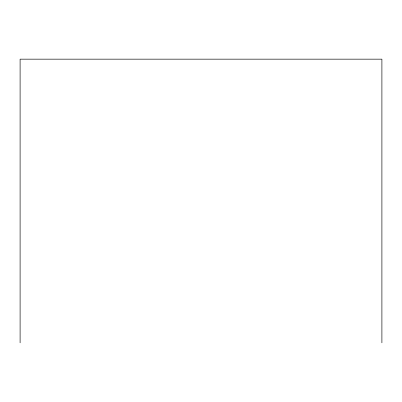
<?xml version="1.0" encoding="UTF-8"?>
<svg xmlns="http://www.w3.org/2000/svg" width="402" height="402" viewBox="0 0 402 402"><rect width="100%" height="100%" fill="white"/><g stroke="black" fill="none" stroke-linecap="round" stroke-linejoin="round"><path stroke-width="0.6" d="M381.9 342.836L381.9 59.164L20.1 59.164L20.1 342.836"/></g></svg>
